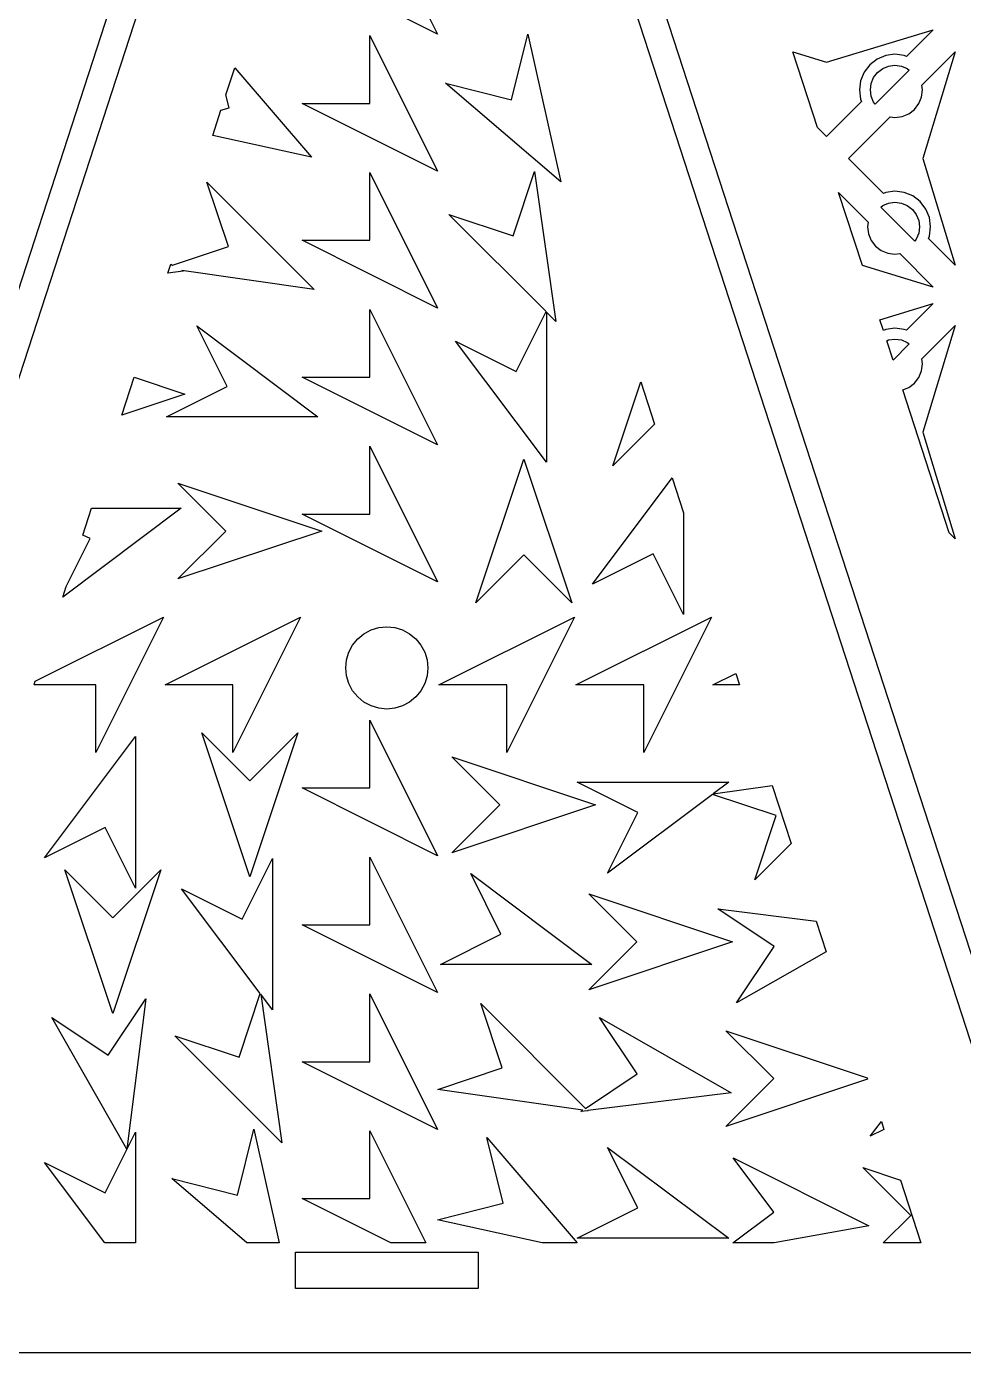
# Model space of a CAD drawing. Header units: metres. Extents: x 20 to 1108, y 20 to 485.
# Drawn here: x 211.9 to 314.5, y 20 to 165.3 of the extents above; entities that cross this region are included whole.
import ezdxf

# ---------------------------------------------------------------- set-up
doc = ezdxf.new("R2010")
doc.units = ezdxf.units.M

msp = doc.modelspace()

# ---------------------------------------------------------------- linework, layer by layer
for p, q in [((173.154, 20.0001), (248.154, 250.826)), ((251.309, 250.826), (176.309, 20)), ((326.309, 20), (251.309, 250.826)), ((254.463, 250.826), (329.463, 20.0001)), ((249.453, 179.281), (256.877, 164.431)), ((256.877, 164.431), (242.029, 171.856)), ((249.453, 156.856), (249.453, 164.281)), ((249.453, 164.281), (256.877, 149.431)), ((264.958, 157.251), (266.757, 164.448)), ((266.757, 164.448), (266.766, 164.421)), ((266.766, 164.421), (270.36, 148.247)), ((299.466, 161.386), (311.152, 164.919)), ((311.152, 164.919), (308.224, 161.992)), ((298.468, 154.226), (295.781, 162.499)), ((295.781, 162.499), (299.46, 161.386)), ((299.46, 161.386), (299.46, 161.384)), ((299.46, 161.384), (299.463, 161.385)), ((299.463, 161.385), (299.466, 161.384)), ((299.466, 161.384), (299.466, 161.386)), ((305.012, 161.706), (304.202, 161.086)), ((305.952, 162.096), (305.012, 161.706)), ((306.963, 162.23), (305.952, 162.096)), ((307.974, 162.096), (306.963, 162.23)), ((308.224, 161.992), (307.974, 162.096)), ((309.897, 158.855), (313.556, 162.515)), ((313.556, 162.515), (310.023, 150.829)), ((233.697, 157.792), (234.659, 160.751)), ((234.659, 160.751), (243.062, 150.948)), ((303.582, 160.277), (303.193, 159.337)), ((304.202, 161.086), (303.582, 160.277)), ((304.627, 159.675), (305.056, 160.234)), ((308.529, 160.495), (304.793, 156.761)), ((305.056, 160.234), (305.615, 160.662)), ((305.615, 160.662), (306.266, 160.932)), ((306.266, 160.932), (306.963, 161.024)), ((306.963, 161.024), (307.66, 160.932)), ((307.66, 160.932), (308.312, 160.662)), ((308.312, 160.662), (308.529, 160.495)), ((257.755, 159.051), (264.958, 157.251)), ((270.36, 148.247), (257.755, 159.051)), ((303.193, 159.337), (303.06, 158.326)), ((304.266, 158.327), (304.358, 159.024)), ((304.358, 159.024), (304.627, 159.675)), ((309.966, 158.326), (309.897, 158.855)), ((234.058, 156.35), (233.697, 157.792)), ((303.297, 157.065), (299.463, 153.231)), ((303.06, 158.326), (303.193, 157.316)), ((303.193, 157.316), (303.297, 157.065)), ((304.358, 157.629), (304.266, 158.327)), ((304.627, 156.978), (304.358, 157.629)), ((304.793, 156.761), (304.627, 156.978)), ((309.564, 156.824), (309.864, 157.549)), ((309.864, 157.549), (309.966, 158.326)), ((232.254, 153.35), (233.156, 156.125)), ((233.156, 156.125), (234.058, 156.35)), ((242.029, 156.856), (249.453, 156.856)), ((256.877, 149.431), (242.029, 156.856)), ((307.741, 155.426), (308.464, 155.726)), ((308.464, 155.726), (309.087, 156.202)), ((309.087, 156.202), (309.564, 156.824)), ((299.463, 153.231), (298.468, 154.226)), ((301.867, 150.826), (306.434, 155.393)), ((306.434, 155.393), (306.963, 155.323)), ((306.963, 155.323), (307.741, 155.426)), ((243.062, 150.948), (232.254, 153.35)), ((305.701, 146.992), (301.867, 150.826)), ((310.023, 150.829), (310.021, 150.829)), ((310.021, 150.829), (310.022, 150.826)), ((310.022, 150.826), (310.021, 150.823)), ((310.021, 150.823), (310.023, 150.823)), ((310.023, 150.823), (313.556, 139.137)), ((233.961, 141.174), (231.613, 148.217)), ((231.613, 148.217), (243.353, 136.478)), ((249.453, 141.856), (249.453, 149.281)), ((249.453, 149.281), (256.877, 134.431)), ((265.135, 142.348), (267.483, 149.391)), ((267.483, 149.391), (269.83, 132.956)), ((303.389, 139.08), (300.783, 147.103)), ((300.783, 147.103), (304.03, 143.856)), ((305.952, 147.096), (305.701, 146.992)), ((306.963, 147.23), (305.952, 147.096)), ((307.974, 147.096), (306.963, 147.23)), ((308.914, 146.707), (307.974, 147.096)), ((305.398, 145.496), (305.615, 145.662)), ((309.132, 141.761), (305.398, 145.496)), ((305.615, 145.662), (306.266, 145.933)), ((306.266, 145.933), (306.963, 146.025)), ((306.963, 146.025), (307.66, 145.933)), ((307.66, 145.933), (308.312, 145.662)), ((308.312, 145.662), (308.87, 145.234)), ((309.723, 146.086), (308.914, 146.707)), ((310.343, 145.277), (309.723, 146.086)), ((310.733, 144.337), (310.343, 145.277)), ((268.751, 134.035), (258.091, 144.696)), ((258.091, 144.696), (265.135, 142.348)), ((304.03, 143.856), (303.96, 143.326)), ((308.87, 145.234), (309.299, 144.675)), ((309.299, 144.675), (309.569, 144.025)), ((309.569, 144.025), (309.66, 143.326)), ((310.867, 143.326), (310.733, 144.337)), ((303.96, 143.326), (304.063, 142.549)), ((304.063, 142.549), (304.363, 141.825)), ((309.569, 142.629), (309.299, 141.978)), ((309.66, 143.326), (309.569, 142.629)), ((310.733, 142.317), (310.867, 143.326)), ((227.843, 139.134), (233.961, 141.174)), ((242.029, 141.856), (249.453, 141.856)), ((256.877, 134.431), (242.029, 141.856)), ((304.363, 141.825), (304.839, 141.202)), ((304.839, 141.202), (305.461, 140.726)), ((309.299, 141.978), (309.132, 141.761)), ((310.629, 142.066), (310.733, 142.317)), ((313.556, 139.137), (310.629, 142.066)), ((305.461, 140.726), (306.186, 140.426)), ((306.186, 140.426), (306.963, 140.323)), ((306.963, 140.323), (307.492, 140.394)), ((307.492, 140.394), (311.152, 136.734)), ((227.347, 138.245), (227.668, 139.234)), ((229.031, 138.456), (227.347, 138.245)), ((227.668, 139.234), (227.843, 139.134)), ((228.872, 138.547), (229.031, 138.456)), ((243.353, 136.478), (228.872, 138.547)), ((311.152, 136.734), (303.389, 139.08)), ((249.453, 126.856), (249.453, 134.281)), ((249.453, 134.281), (256.877, 119.432)), ((265.479, 127.49), (268.751, 134.035)), ((269.83, 132.956), (268.799, 133.987)), ((268.799, 133.987), (268.799, 117.528)), ((305.315, 133.154), (311.152, 134.919)), ((311.152, 134.919), (308.224, 131.992)), ((233.819, 125.83), (230.498, 132.471)), ((230.498, 132.471), (243.779, 122.509)), ((305.694, 131.988), (305.315, 133.154)), ((306.963, 132.23), (305.952, 132.096)), ((307.974, 132.096), (306.963, 132.23)), ((309.897, 128.856), (313.556, 132.516)), ((313.556, 132.516), (310.023, 120.829)), ((258.838, 130.81), (265.479, 127.49)), ((268.799, 117.528), (258.838, 130.81)), ((305.952, 132.096), (305.694, 131.988)), ((306.064, 130.849), (306.266, 130.932)), ((306.755, 128.723), (306.064, 130.849)), ((306.266, 130.932), (306.963, 131.024)), ((306.963, 131.024), (307.66, 130.932)), ((307.66, 130.932), (308.312, 130.662)), ((308.224, 131.992), (307.974, 132.096)), ((308.529, 130.495), (306.755, 128.723)), ((308.312, 130.662), (308.529, 130.495)), ((309.864, 127.548), (309.966, 128.326)), ((309.966, 128.326), (309.897, 128.856)), ((222.297, 122.704), (223.643, 126.847)), ((223.643, 126.847), (229.184, 125)), ((242.029, 126.856), (249.453, 126.856)), ((256.877, 119.432), (242.029, 126.856)), ((309.087, 126.202), (309.564, 126.825)), ((309.564, 126.825), (309.864, 127.548)), ((229.184, 125), (222.297, 122.704)), ((227.178, 122.509), (233.819, 125.83)), ((276.059, 117.125), (279.135, 126.353)), ((279.135, 126.353), (280.644, 121.71)), ((307.816, 125.456), (308.464, 125.726)), ((312.908, 109.787), (307.816, 125.456)), ((308.464, 125.726), (309.087, 126.202)), ((243.779, 122.509), (227.178, 122.509)), ((280.644, 121.71), (276.059, 117.125)), ((310.023, 120.829), (310.021, 120.829)), ((310.021, 120.829), (310.022, 120.826)), ((310.022, 120.826), (310.021, 120.823)), ((310.021, 120.823), (310.023, 120.823)), ((310.023, 120.823), (313.556, 109.137)), ((249.453, 111.855), (249.453, 119.28)), ((249.453, 119.28), (256.877, 104.432)), ((261.059, 102.125), (266.309, 117.875)), ((266.309, 117.875), (271.559, 102.125)), ((233.684, 110), (228.434, 115.25)), ((228.434, 115.25), (244.184, 110)), ((273.837, 104.189), (282.559, 115.816)), ((282.559, 115.816), (283.799, 111.999)), ((228.78, 112.49), (215.82, 102.77)), ((218.028, 109.565), (218.978, 112.49)), ((218.978, 112.49), (228.78, 112.49)), ((283.799, 111.999), (283.799, 100.868)), ((242.029, 111.855), (249.453, 111.855)), ((256.877, 104.432), (242.029, 111.855)), ((216.193, 103.918), (218.819, 109.17)), ((218.819, 109.17), (218.028, 109.565)), ((244.184, 110), (228.434, 104.75)), ((228.434, 104.75), (233.684, 110)), ((313.556, 109.137), (312.908, 109.787)), ((280.479, 107.51), (273.837, 104.189)), ((283.799, 100.868), (280.479, 107.51)), ((266.309, 107.375), (261.059, 102.125)), ((271.559, 102.125), (266.309, 107.375)), ((215.82, 102.77), (216.193, 103.918)), ((212.821, 93.541), (226.877, 100.568)), ((226.877, 100.568), (219.453, 85.7197)), ((227.029, 93.1445), (241.877, 100.568)), ((241.877, 100.568), (234.453, 85.7197)), ((257.028, 93.1445), (271.877, 100.568)), ((271.877, 100.568), (264.452, 85.7197)), ((272.028, 93.1445), (286.877, 100.568)), ((286.877, 100.568), (279.452, 85.7197)), ((248.809, 98.7412), (249.587, 99.1572)), ((249.587, 99.1572), (250.431, 99.4131)), ((250.431, 99.4131), (251.309, 99.5)), ((251.309, 99.5), (252.187, 99.4131)), ((252.187, 99.4131), (253.03, 99.1572)), ((253.03, 99.1572), (253.809, 98.7412)), ((247.152, 96.7217), (247.568, 97.5)), ((247.568, 97.5), (248.127, 98.1816)), ((248.127, 98.1816), (248.809, 98.7412)), ((253.809, 98.7412), (254.49, 98.1816)), ((254.49, 98.1816), (255.05, 97.5)), ((255.05, 97.5), (255.466, 96.7217)), ((246.896, 95.8779), (247.152, 96.7217)), ((255.466, 96.7217), (255.722, 95.8779)), ((246.809, 95), (246.896, 95.8779)), ((246.896, 94.1221), (246.809, 95)), ((255.722, 95.8779), (255.809, 95)), ((255.809, 95), (255.722, 94.1221)), ((212.693, 93.1445), (212.821, 93.541)), ((219.453, 93.1445), (212.693, 93.1445)), ((219.453, 85.7197), (219.453, 93.1445)), ((234.453, 93.1445), (227.029, 93.1445)), ((234.453, 85.7197), (234.453, 93.1445)), ((247.152, 93.2783), (246.896, 94.1221)), ((247.568, 92.5), (247.152, 93.2783)), ((255.466, 93.2783), (255.05, 92.5)), ((255.722, 94.1221), (255.466, 93.2783)), ((264.452, 93.1445), (257.028, 93.1445)), ((264.452, 85.7197), (264.452, 93.1445)), ((279.452, 93.1445), (272.028, 93.1445)), ((279.452, 85.7197), (279.452, 93.1445)), ((287.028, 93.1445), (289.521, 94.3906)), ((289.925, 93.1445), (287.028, 93.1445)), ((289.521, 94.3906), (289.925, 93.1445)), ((248.127, 91.8184), (247.568, 92.5)), ((248.809, 91.2588), (248.127, 91.8184)), ((254.49, 91.8184), (253.809, 91.2588)), ((255.05, 92.5), (254.49, 91.8184)), ((249.587, 90.8428), (248.809, 91.2588)), ((250.431, 90.5869), (249.587, 90.8428)), ((251.309, 90.5), (250.431, 90.5869)), ((252.187, 90.5869), (251.309, 90.5)), ((253.03, 90.8428), (252.187, 90.5869)), ((253.809, 91.2588), (253.03, 90.8428)), ((249.453, 81.8564), (249.453, 89.2812)), ((249.453, 89.2812), (256.877, 74.4316)), ((213.838, 74.1895), (223.799, 87.4717)), ((223.799, 87.4717), (223.799, 70.8691)), ((231.059, 87.875), (236.309, 82.625)), ((236.309, 72.125), (231.059, 87.875)), ((236.309, 82.625), (241.559, 87.875)), ((241.559, 87.875), (236.309, 72.125)), ((263.684, 80), (258.434, 85.25)), ((258.434, 85.25), (274.184, 80)), ((242.029, 81.8564), (249.453, 81.8564)), ((256.877, 74.4316), (242.029, 81.8564)), ((278.819, 79.1699), (272.177, 82.4902)), ((272.177, 82.4902), (288.779, 82.4902)), ((288.779, 82.4902), (287.05, 81.1934)), ((287.05, 81.1934), (293.509, 82.1152)), ((293.509, 82.1152), (295.577, 75.748)), ((274.184, 80), (258.434, 74.75)), ((258.434, 74.75), (263.684, 80)), ((286.991, 81.1494), (275.498, 72.5293)), ((293.96, 78.8262), (286.991, 81.1494)), ((275.498, 72.5293), (278.819, 79.1699)), ((291.613, 71.7822), (293.96, 78.8262)), ((220.479, 77.5098), (213.838, 74.1895)), ((223.799, 70.8691), (220.479, 77.5098)), ((295.577, 75.748), (291.613, 71.7822)), ((235.479, 67.4902), (238.799, 74.1318)), ((238.799, 74.1318), (238.799, 57.5293)), ((249.453, 66.8564), (249.453, 74.2812)), ((249.453, 74.2812), (256.877, 59.4316)), ((216.059, 72.875), (221.309, 67.625)), ((221.309, 57.125), (216.059, 72.875)), ((221.309, 67.625), (226.559, 72.875)), ((226.559, 72.875), (221.309, 57.125)), ((263.819, 65.8301), (260.498, 72.4717)), ((260.498, 72.4717), (273.779, 62.5098)), ((237.458, 59.3174), (228.838, 70.8105)), ((228.838, 70.8105), (235.479, 67.4902)), ((278.684, 65), (273.434, 70.25)), ((273.434, 70.25), (289.184, 65)), ((293.735, 64.4854), (287.557, 68.6035)), ((287.557, 68.6035), (298.337, 67.2559)), ((242.029, 66.8564), (249.453, 66.8564)), ((256.877, 59.4316), (242.029, 66.8564)), ((298.337, 67.2559), (299.423, 63.9121)), ((257.177, 62.5098), (263.819, 65.8301)), ((289.184, 65), (273.434, 59.75)), ((273.434, 59.75), (278.684, 65)), ((289.616, 58.3076), (293.735, 64.4854)), ((273.779, 62.5098), (257.177, 62.5098)), ((299.423, 63.9121), (289.616, 58.3076)), ((220.794, 52.5742), (224.912, 58.752)), ((224.912, 58.752), (222.854, 42.2783)), ((235.135, 52.3486), (237.458, 59.3174)), ((238.799, 57.5293), (237.502, 59.2588)), ((237.502, 59.2588), (239.831, 42.9561)), ((249.453, 51.8564), (249.453, 59.2812)), ((249.453, 59.2812), (256.877, 44.4316)), ((263.96, 51.1738), (261.613, 58.2178)), ((261.613, 58.2178), (273.083, 46.748)), ((214.616, 56.6924), (220.794, 52.5742)), ((222.854, 42.2783), (214.616, 56.6924)), ((278.735, 50.5146), (274.616, 56.6924)), ((274.616, 56.6924), (289.03, 48.4561)), ((293.684, 50), (288.434, 55.25)), ((288.434, 55.25), (303.914, 50.0898)), ((228.091, 54.6963), (235.135, 52.3486)), ((239.831, 42.9561), (228.091, 54.6963)), ((242.029, 51.8564), (249.453, 51.8564)), ((256.877, 44.4316), (242.029, 51.8564)), ((256.917, 48.8262), (263.96, 51.1738)), ((273.083, 46.748), (278.735, 50.5146)), ((288.434, 44.75), (293.684, 50)), ((303.967, 49.9277), (288.434, 44.75)), ((303.914, 50.0898), (303.967, 49.9277)), ((272.798, 46.5576), (256.917, 48.8262)), ((289.03, 48.4561), (273.337, 46.4941)), ((272.557, 46.3965), (272.798, 46.5576)), ((273.337, 46.4941), (273.353, 46.4785)), ((273.287, 46.4873), (272.557, 46.3965)), ((273.353, 46.4785), (273.287, 46.4873)), ((304.255, 43.6895), (305.469, 45.3066)), ((305.469, 45.3066), (305.751, 44.4375)), ((220.479, 37.4902), (223.799, 44.1318)), ((223.799, 44.1318), (223.799, 32)), ((234.958, 37.251), (236.759, 44.4541)), ((236.759, 44.4541), (239.527, 32)), ((249.453, 36.8564), (249.453, 44.2812)), ((249.453, 44.2812), (255.593, 32)), ((305.751, 44.4375), (304.255, 43.6895)), ((264.058, 36.3506), (262.257, 43.5537)), ((262.257, 43.5537), (272.16, 32)), ((278.819, 35.8301), (275.498, 42.4717)), ((275.498, 42.4717), (288.779, 32.5098)), ((220.446, 32), (213.838, 40.8105)), ((213.838, 40.8105), (220.479, 37.4902)), ((293.71, 35.3711), (289.255, 41.3115)), ((289.255, 41.3115), (304.105, 33.8867)), ((308.684, 35), (303.434, 40.25)), ((303.434, 40.25), (307.559, 38.875)), ((235.983, 32), (227.755, 39.0518)), ((227.755, 39.0518), (234.958, 37.251)), ((307.559, 38.875), (309.792, 32)), ((251.74, 32), (242.029, 36.8564)), ((242.029, 36.8564), (249.453, 36.8564)), ((256.855, 34.5498), (264.058, 36.3506)), ((272.177, 32.5098), (278.819, 35.8301)), ((289.215, 32), (293.71, 35.3711)), ((305.683, 32), (308.684, 35)), ((268.33, 32), (256.855, 34.5498)), ((304.105, 33.8867), (293.728, 32)), ((223.799, 32), (220.446, 32)), ((239.527, 32), (235.983, 32)), ((255.593, 32), (251.74, 32)), ((272.16, 32), (268.33, 32)), ((288.779, 32.5098), (272.177, 32.5098)), ((293.728, 32), (289.215, 32)), ((309.792, 32), (305.683, 32)), ((241.309, 27), (241.309, 31)), ((241.309, 31), (261.309, 31)), ((261.309, 31), (261.309, 27)), ((261.309, 27), (241.309, 27)), ((176.309, 20), (326.309, 20))]:
    msp.add_line(p, q)

doc.saveas('drawing.dxf')
